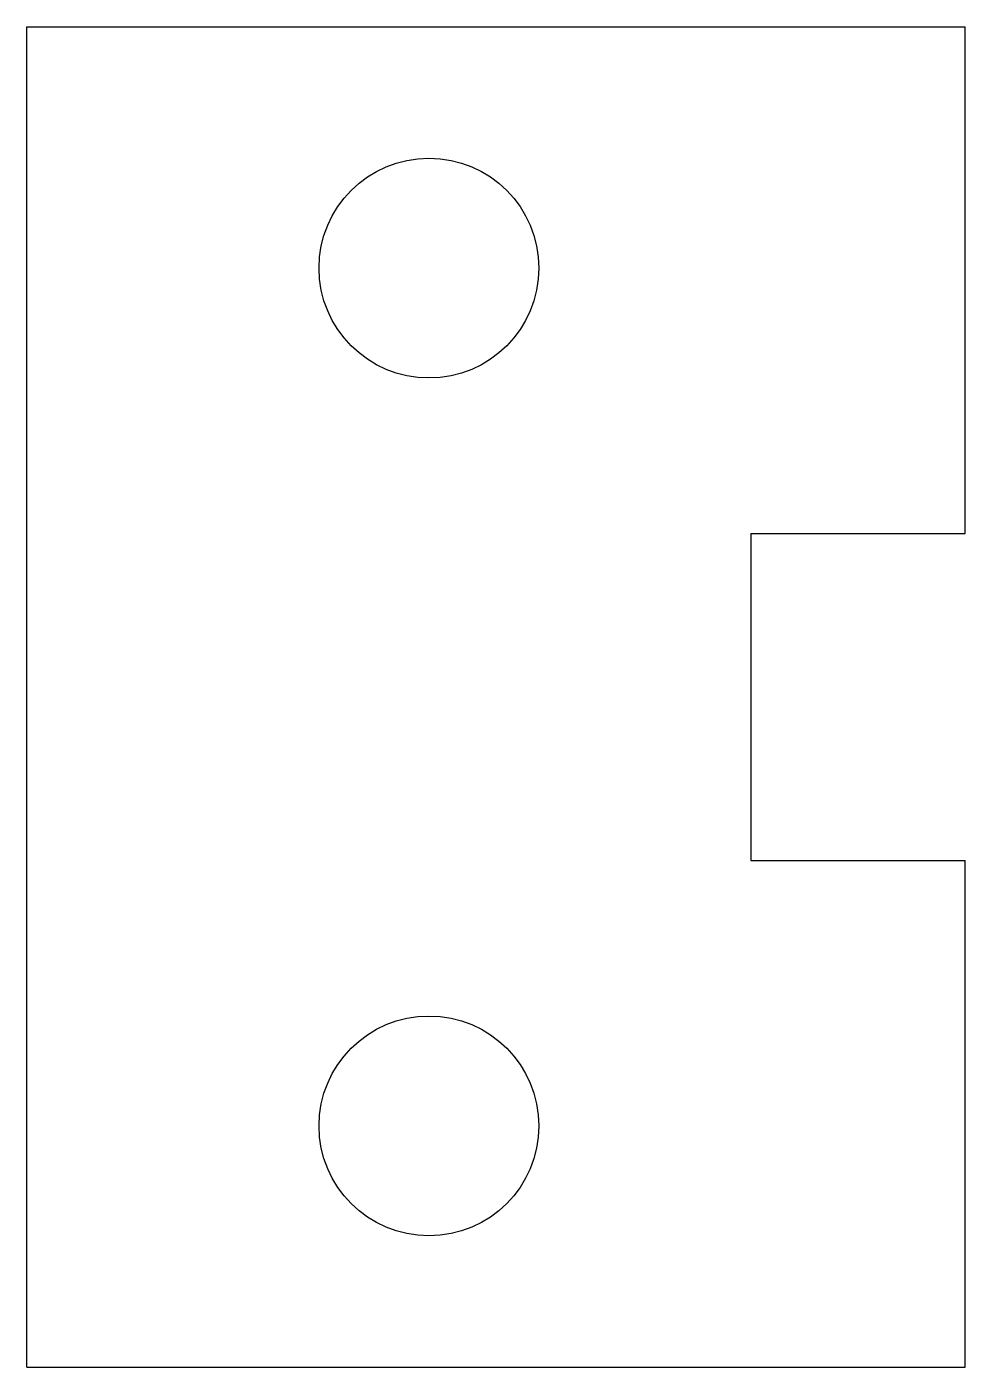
# Model space of a CAD drawing. Extents: x 0 to 17.5, y 0 to 25.
import ezdxf

# ---------------------------------------------------------------- set-up
doc = ezdxf.new("R2010")
doc.units = 0
doc.layers.get('0').update_dxf_attribs({"linetype": 'continuous'})

# ---------------------------------------------------------------- blocks, each defined once
blk = doc.blocks.new('CUT001_SOLID')
at = {"color": 0}
for p, q in [((0, 25), (17.5, 25)), ((0, 0), (0, 25)), ((17.5, 15.55), (17.5, 25)), ((13.5, 15.55), (13.5, 9.45)), ((13.5, 15.55), (17.5, 15.55)), ((13.5, 9.45), (17.5, 9.45)), ((17.5, 0), (17.5, 9.45)), ((0, 0), (17.5, 0))]:
    blk.add_line(p, q, dxfattribs=at)
for centre in [(7.5, 20.5), (7.5, 4.5)]:
    blk.add_circle(centre, 2.05, dxfattribs=at)

msp = doc.modelspace()

# ---------------------------------------------------------------- block references
at = {"color": 0}
msp.add_blockref('CUT001_SOLID', (0, 0), dxfattribs=at)

doc.saveas('drawing.dxf')
